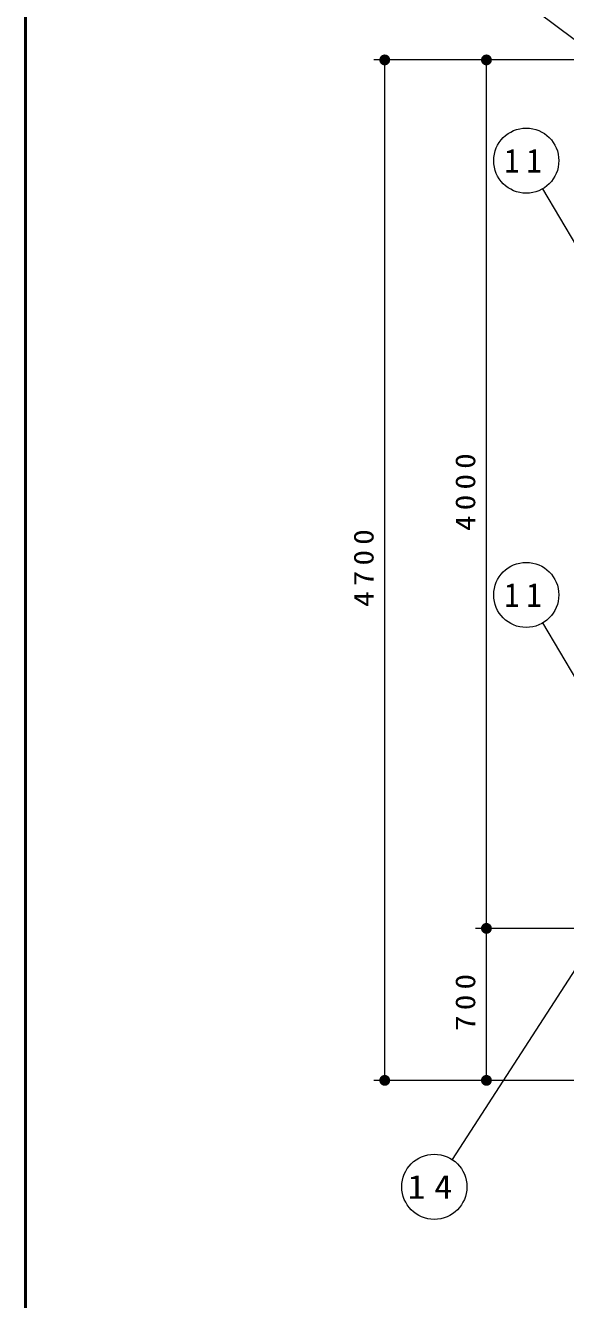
# Model space of a CAD drawing. Units: millimetres on the paper, scale 1:50. Extents: x -805 to -420, y -297 to 267.
# Drawn here: x -805 to -755.3, y 89.3 to 206.6 of the extents above; entities that cross this region are included whole.
import ezdxf

# ---------------------------------------------------------------- set-up
doc = ezdxf.new("R2010")
doc.units = ezdxf.units.MM
doc.layers.add('1_50', color=7, linetype='Continuous', lineweight=25)
doc.layers.add('LY_3', color=7, linetype='Continuous', lineweight=13)
doc.styles.add('ＭＳ ゴシック', font='')
doc.styles.get('ＭＳ ゴシック').set_extended_font_data('MS Gothic')

# ---------------------------------------------------------------- blocks, each defined once
blk = doc.blocks.new('filled_dot')
at = {"color": 0, "linetype": 'Continuous', "lineweight": -2, "const_width": 1.25}
blk.add_lwpolyline([(-0.625, 0, 1), (0.625, 0, 1)], format="xyb", close=True, dxfattribs=at)

msp = doc.modelspace()

# ---------------------------------------------------------------- linework, layer by layer
at = {"layer": '1_50', "lineweight": 13}
for p, q in [((-751.951, 203.471), (-761.687, 210.753)), ((-763.551, 203.471), (-772.916, 203.471)), ((-771.916, 109.471), (-771.916, 203.471)), ((-752.951, 203.471), (-763.551, 203.471)), ((-762.551, 123.471), (-762.551, 203.471)), ((-752.551, 183.471), (-757.357, 191.607)), ((-752.551, 143.471), (-757.357, 151.607)), ((-751.951, 123.471), (-765.72, 102.189)), ((-752.951, 123.471), (-763.551, 123.471)), ((-762.551, 109.471), (-762.551, 123.471)), ((-763.551, 109.471), (-772.916, 109.471)), ((-677.951, 109.471), (-763.551, 109.471))]:
    msp.add_line(p, q, dxfattribs=at)
for centre in [(-758.883, 194.19), (-758.883, 154.19), (-767.349, 99.67)]:
    msp.add_circle(centre, 3, dxfattribs=at)
at = {"layer": 'LY_3', "lineweight": 50}
msp.add_line((-805, 267), (-805, 0), dxfattribs=at)

# ---------------------------------------------------------------- block references
at = {"layer": '1_50', "lineweight": 13, "xscale": 0.4, "yscale": 0.4}
for p, rotation in [((-771.916, 203.471), 270), ((-762.551, 203.471), 270), ((-762.551, 123.471), 90), ((-762.551, 123.471), 270), ((-771.916, 109.471), 90), ((-762.551, 109.471), 90)]:
    msp.add_blockref('filled_dot', p, dxfattribs=dict(at, rotation=rotation))

# ---------------------------------------------------------------- texts
at = {"layer": '1_50', "char_height": 2.199, "attachment_point": 5, "style": 'ＭＳ ゴシック'}
for s, insert in [('\\T1.43;\\W0.95;11', (-758.883, 194.19)), ('\\T1.43;\\W0.95;11', (-758.883, 154.19)), ('\\T1.5;\\W1.1;14', (-767.349, 99.67))]:
    msp.add_mtext(s, dxfattribs=dict(at, insert=insert))
at = {"layer": '1_50', "char_height": 1.833, "attachment_point": 8, "rotation": 90, "style": 'ＭＳ ゴシック'}
for s, insert in [('\\T1.33;\\W1.15;4000', (-763.551, 163.895)), ('\\T1.33;\\W1.15;4700', (-772.916, 156.899)), ('\\T1.33;\\W1.15;700', (-763.551, 116.888))]:
    msp.add_mtext(s, dxfattribs=dict(at, insert=insert))

doc.saveas('drawing.dxf')
